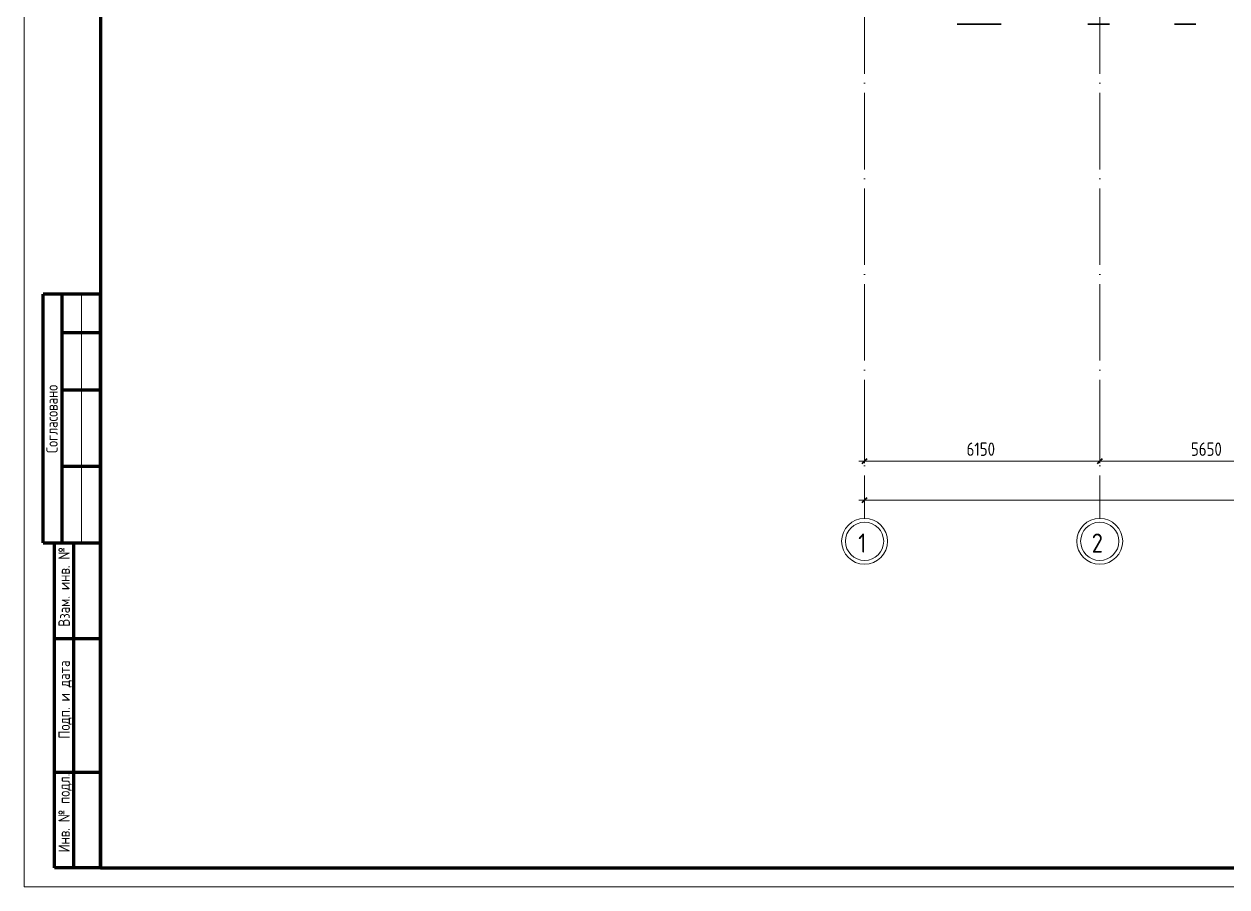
# Model space of a CAD drawing. Header units: millimetres. Extents: x -259809 to 472825, y -397243 to 31861.
# Drawn here: x -87434 to -55981, y -396095 to -373534 of the extents above; entities that cross this region are included whole.
import ezdxf

# ---------------------------------------------------------------- set-up
doc = ezdxf.new("R2010")
doc.units = ezdxf.units.MM
doc.linetypes.add('ADSK_Линия сетки', pattern=[25, 20, -2.5, 0, -2.5])
for name, color, linetype, lineweight in [('Оси', 252, 'Continuous', 9), ('ОФ_рамка', 8, 'Continuous', 60), ('Размеры', 7, 'Continuous', 9), ('Стены наружные', 252, 'Continuous', 18)]:
    doc.layers.add(name, color=color, linetype=linetype, lineweight=lineweight)
doc.styles.add('GOST Common_2', font='', dxfattribs={"width": 0.9, "height": 250})
doc.styles.add('GOST Common_4', font='', dxfattribs={"height": 7})
doc.styles.add('ГОСТ 2.304', font='')
doc.styles.get('GOST Common_2').set_extended_font_data('GOST type B')
doc.styles.get('GOST Common_4').set_extended_font_data('GOST 2.304 type A')
doc.styles.get('ГОСТ 2.304').set_extended_font_data('GOST 2.304 type A')

# ---------------------------------------------------------------- blocks, each defined once
blk = doc.blocks.new('А0')
at = {"layer": 'ОФ_рамка', "color": 0, "linetype": 'Continuous', "lineweight": 5, "ltscale": 100}
for points in [[(222168, -309617), (222168, -393717)], [(222168, -393717), (341068, -393717)]]:
    blk.add_lwpolyline(points, dxfattribs=at)
at = {"layer": 'ОФ_рамка', "color": 0, "linetype": 'Continuous', "ltscale": 100}
for points in [[(224168, -310117), (224168, -393217)], [(224168, -393217), (340568, -393217)]]:
    blk.add_lwpolyline(points, dxfattribs=at)
at = {"layer": 'ОФ_рамка', "color": 0, "linetype": 'Continuous'}
for points in [[(222668, -384717), (222668, -378217)], [(224168, -378217), (222668, -378217)], [(223168, -384717), (223168, -378217)], [(224168, -393217), (224168, -378217)], [(223168, -379217), (224168, -379217)], [(223168, -380717), (224168, -380717)], [(223168, -382717), (224168, -382717)], [(222668, -384717), (224168, -384717)], [(222968, -393217), (222968, -384717)], [(223468, -393217), (223468, -384717)], [(222968, -387217), (224168, -387217)], [(222968, -390717), (224168, -390717)], [(224168, -393217), (222968, -393217)]]:
    blk.add_lwpolyline(points, dxfattribs=at)
at = {"layer": 'ОФ_рамка', "color": 0, "linetype": 'Continuous', "lineweight": 5}
blk.add_lwpolyline([(223668, -384717), (223668, -378217)], dxfattribs=at)
at = {"layer": 'ОФ_рамка', "color": 0, "linetype": 'Continuous', "lineweight": 5, "char_height": 300, "attachment_point": 1, "rotation": 90, "style": 'ГОСТ 2.304'}
for s, insert, width in [('\\fGOST 2.304 type A|b0|i0|c1|p34;\\W1.0000000000;\\T1.0000000000;\\o\\lСогласовано', (222748, -382374), 1992.86), ('\\fGOST 2.304 type A|b0|i0|c1|p34;\\W1.0000000000;\\T1.0000000000;\\o\\lВзам. инв. №', (223066, -386910), 2077.93), ('\\fGOST 2.304 type A|b0|i0|c1|p34;\\W1.0000000000;\\T1.0000000000;\\o\\lПодп. и дата', (223068, -389839), 2065.5), ('\\fGOST 2.304 type A|b0|i0|c1|p34;\\W1.0000000000;\\T1.0000000000;\\o\\lИнв. № подл.', (223065, -392816), 2070.21)]:
    blk.add_mtext(s, dxfattribs=dict(at, insert=insert, width=width))
blk = doc.blocks.new('1 этаж')
at = {"layer": 'Оси', "color": 251, "linetype": 'ADSK_Линия сетки', "ltscale": 100, "true_color": 0x636466}
for p, q in [((-65456, -2645), (-65456, -33771)), ((-59306, -2645), (-59306, -33771))]:
    blk.add_line(p, q, dxfattribs=at)
at = {"layer": 'Оси', "color": 251, "lineweight": 20, "true_color": 0x636466}
for centre, radius, start, end in [((-65456, -34371), 600, 0, 180), ((-65456, -34371), 500, 0, 180), ((-59306, -34371), 600, 0, 180), ((-59306, -34371), 500, 0, 180), ((-65456, -34371), 600, 180, 0), ((-65456, -34371), 500, 180, 0), ((-59306, -34371), 600, 180, 0), ((-59306, -34371), 500, 180, 0)]:
    blk.add_arc(centre, radius, start, end, dxfattribs=at)
at = {"layer": 'Размеры', "color": 251, "lineweight": 20, "true_color": 0x636466}
for p, q in [((-65606, -32274), (-59306, -32274)), ((-65456, -32274), (-65456, -32124)), ((-65456, -32274), (-65456, -32324)), ((-59306, -32274), (-59306, -32124)), ((-59306, -32274), (-59306, -32124)), ((-59306, -32274), (-59306, -32324)), ((-59306, -32274), (-53656, -32274)), ((-59306, -32274), (-59306, -32324)), ((-65606, -33292), (2294, -33292)), ((-65456, -33292), (-65456, -33142)), ((-65456, -33292), (-65456, -33342))]:
    blk.add_line(p, q, dxfattribs=at)
at = {"layer": 'Размеры', "color": 251, "lineweight": 40, "true_color": 0x636466}
for p, q in [((-65456, -32274), (-65527, -32345)), ((-65456, -32274), (-65385, -32203)), ((-59306, -32274), (-59377, -32345)), ((-59306, -32274), (-59377, -32345)), ((-59306, -32274), (-59235, -32203)), ((-59306, -32274), (-59235, -32203)), ((-65456, -33292), (-65527, -33363)), ((-65456, -33292), (-65385, -33222))]:
    blk.add_line(p, q, dxfattribs=at)
at = {"layer": 'Стены наружные', "color": 251, "lineweight": 30, "true_color": 0x636466}
for p, q in [((-61881, -20847), (-63031, -20847)), ((-63031, -20847), (-63031, -20852)), ((-63031, -20852), (-61881, -20852)), ((-61881, -20852), (-61881, -20847)), ((-59051, -20847), (-59616, -20847)), ((-59616, -20847), (-59616, -20852)), ((-59616, -20852), (-59051, -20852)), ((-59051, -20852), (-59051, -20847)), ((-56796, -20847), (-57351, -20847)), ((-57351, -20847), (-57351, -20852)), ((-57351, -20852), (-56796, -20852)), ((-56796, -20852), (-56796, -20847))]:
    blk.add_line(p, q, dxfattribs=at)
at = {"layer": 'Стены наружные', "color": 251, "linetype": 'Continuous', "lineweight": 9, "true_color": 0x636466}
for p, q in [((-62104, -20847), (-62106, -20852)), ((-62079, -20852), (-62082, -20847)), ((-59408, -20852), (-59408, -20852)), ((-57154, -20849), (-57154, -20847)), ((-56800, -20852), (-56802, -20847))]:
    blk.add_line(p, q, dxfattribs=at)
at = {"layer": 'Оси', "color": 251, "true_color": 0x636466, "style": 'GOST Common_2', "width": 0.9}
for s, p in [('1', (-65622, -34667)), ('2', (-59517, -34667))]:
    blk.add_text(s, height=500, dxfattribs=at).set_placement(p)
at = {"layer": 'Размеры', "color": 251, "lineweight": 20, "true_color": 0x636466, "char_height": 350, "attachment_point": 1, "line_spacing_factor": 1.022761, "style": 'GOST Common_4'}
for s, insert, width in [('6150', (-62789, -31787), 980.83), ('5650', (-56922, -31787), 1059.58)]:
    blk.add_mtext(s, dxfattribs=dict(at, insert=insert, width=width))

msp = doc.modelspace()

# ---------------------------------------------------------------- block references
msp.add_blockref('1 этаж', (0, -352687))
at = {"layer": 'ОФ_рамка', "color": 0, "lineweight": -2}
msp.add_blockref('А0', (-309602, -2378), dxfattribs=at)

doc.saveas('drawing.dxf')
